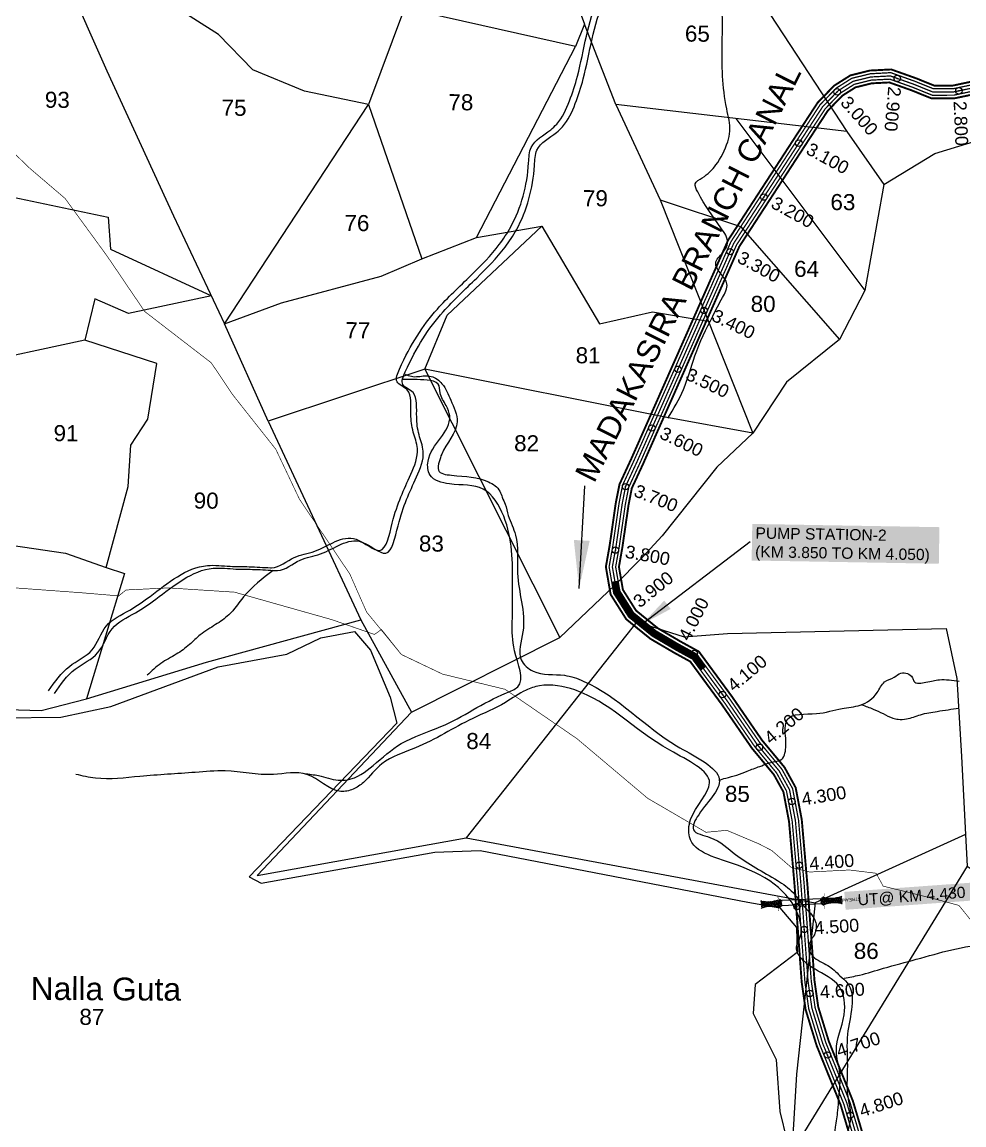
# Model space of a CAD drawing. Header units: inches. Extents: x 768179 to 777848, y 1567444 to 1579928.
# Drawn here: x 774635 to 776100, y 1573112 to 1574827 of the extents above; entities that cross this region are included whole.
import ezdxf
from ezdxf.enums import TextEntityAlignment as Align

# ---------------------------------------------------------------- set-up
doc = ezdxf.new("R2010")
doc.units = ezdxf.units.IN
doc.header["$MEASUREMENT"] = 0
doc.header["$PDMODE"] = 32
doc.header["$PDSIZE"] = 10
doc.linetypes.add('HIDDEN2', pattern=[0.1875, 0.125, -0.0625])
for name, color, linetype in [('CANAL1', 242, 'Continuous'), ('CSMark', 72, 'Continuous'), ('HILLLS', 24, 'Continuous'), ('PLOT', 7, 'Continuous'), ('PLOT NO', 7, 'Continuous'), ('ROADS', 6, 'Continuous'), ('STREAM', 4, 'Continuous'), ('STRUCTURE', 5, 'Continuous'), ('TANKS-STREAM', 4, 'Continuous'), ('TEXT', 7, 'Continuous'), ('VILLAGE STONES', 1, 'Continuous')]:
    doc.layers.add(name, color=color, linetype=linetype)
doc.styles.get("Standard").update_dxf_attribs({"font": 'arial.ttf'})
doc.linetypes.add('DOTS', pattern='A,1e-06,-3,["●",Standard,S=3,R=0,X=-1.25,Y=-1.25],-3', length=6.000001)
doc.dimstyles.get("Standard").update_dxf_attribs({"dimtxt": 0.18, "dimasz": 20, "dimexe": 0.18, "dimexo": 0.0625, "dimgap": 0.09, "dimtad": 0, "dimtih": 1, "dimtoh": 1, "dimdec": 4, "dimzin": 0, "dimdsep": 46, "dimtxsty": 'Standard', "dimcen": 0.09, "dimadec": 0, "dimazin": 0, "dimtfac": 1, "dimtdec": 4, "dimtofl": 0, "dimtmove": 0, "dimatfit": 3, "dimfxl": 1, "dimtolj": 1, "dimtzin": 0, "dimarcsym": 0})

# ---------------------------------------------------------------- blocks, each defined once
blk = doc.blocks.new('UT')
at = {"layer": 'STRUCTURE'}
h = blk.add_hatch(dxfattribs=at)
h.set_pattern_fill('DASH', color=150, scale=8, angle=-39.6278, style=0)
h.set_pattern_definition([(320.372247933, (-4370.464, -6260.8811), (1.40800153113, 0.132407282), [1, -1])])
h.paths.add_polyline_path([(765163, 1700681.9), (765165.6, 1700680.6), (765167.2, 1700680.3), (765169.1, 1700680), (765172.4, 1700679.6), (765176.4, 1700679.3), (765179.5, 1700679.5), (765183.1, 1700679.9), (765187.7, 1700680.9), (765188.9, 1700681.2), (765193.1, 1700682.2), (765196.1, 1700680.2), (765196.1, 1700672.2), (765193.1, 1700670.2), (765190.5, 1700670.8), (765188.1, 1700671.3), (765185.5, 1700671.8), (765183.6, 1700672.1), (765181, 1700672.5), (765180.3, 1700672.5), (765178.5, 1700672.6), (765176.7, 1700672.6), (765174.6, 1700672.5), (765172.5, 1700672.3), (765170.4, 1700672), (765168.5, 1700671.7), (765166.1, 1700671.2), (765165, 1700670.8), (765163, 1700669.7)])
h.paths.add_polyline_path([(765259.1, 1700682.2), (765256.1, 1700680.2), (765256.1, 1700672.2), (765259.1, 1700670.2), (765261.9, 1700671), (765264.4, 1700671.6), (765266.4, 1700672), (765269.1, 1700672.5), (765272.7, 1700673), (765276.1, 1700673.1), (765278.6, 1700672.9), (765281.2, 1700672.7), (765283.9, 1700672.3), (765286.4, 1700671.9), (765288, 1700671.3), (765289.2, 1700670.6), (765289.1, 1700682.7), (765287.6, 1700681.8), (765285.7, 1700681.2), (765283, 1700680.7), (765281.2, 1700680.4), (765276.7, 1700679.9), (765272.7, 1700679.9), (765268.7, 1700680.3), (765264.8, 1700681), (765261.2, 1700681.7)])
at = {"layer": 'STRUCTURE', "color": 150, "const_width": 0.628}
for points in [[(765190.1, 1700688.2), (765190.1, 1700684.2), (765196.1, 1700680.2), (765256.1, 1700680.2), (765262.1, 1700684.2), (765262.1, 1700688.2)], [(765190.1, 1700664.2), (765190.1, 1700668.2), (765196.1, 1700672.2), (765256.1, 1700672.2), (765262.1, 1700668.2), (765262.1, 1700664.2)]]:
    blk.add_lwpolyline(points, dxfattribs=at)
at = {"layer": 'STRUCTURE', "color": 150}
for points in [[(765196.1, 1700680.2), (765256.1, 1700680.2)], [(765196.1, 1700672.2), (765256.1, 1700672.2)], [(765196.1, 1700672.2), (765256.1, 1700672.2)]]:
    blk.add_lwpolyline(points, dxfattribs=at)
at = {"layer": 'STRUCTURE', "color": 0}
blk.add_circle((765226.1, 1700676.2), 1.89, dxfattribs=at)
at = {"layer": 'STRUCTURE', "color": 150}
for points in [[(765163, 1700681.9), (765164.4, 1700681.1), (765167.9, 1700680.2), (765171.2, 1700679.8), (765176.1, 1700679.4), (765184.7, 1700680.3), (765193.1, 1700682.2)], [(765289.1, 1700682.7), (765287.8, 1700681.9), (765284.3, 1700680.9), (765280.9, 1700680.4), (765276.1, 1700679.8), (765267.4, 1700680.5), (765259.1, 1700682.2)], [(765289.2, 1700670.6), (765287.8, 1700671.4), (765284.2, 1700672.3), (765280.9, 1700672.7), (765276.1, 1700673.1), (765267.4, 1700672.2), (765259.1, 1700670.2)], [(765163, 1700669.7), (765164.3, 1700670.6), (765167.8, 1700671.6), (765171.2, 1700672.1), (765176, 1700672.6), (765184.7, 1700672), (765193.1, 1700670.2)]]:
    blk.add_spline(points, degree=3, dxfattribs=at)
at = {"layer": 'STRUCTURE', "color": 0}
blk.add_text('STREAM', height=5, dxfattribs=at).set_placement((765148.2, 1700675.8), align=Align.MIDDLE_CENTER)
for points in [[(765190.9, 1700676), (765164.2, 1700675.8)], [(765289.3, 1700676.7), (765265.4, 1700676.4)]]:
    blk.add_leader(points, dimstyle='Standard', override={"dimasz": 10, "dimgap": 0.09, "dimtad": 0}, dxfattribs=at)

msp = doc.modelspace()

# ---------------------------------------------------------------- linework, layer by layer
at = {"color": 2}
for p in [(775680, 1573845, 21), (775839.9, 1573451.3, 21)]:
    msp.add_point(p, dxfattribs=at)
at = {"layer": 'CANAL1', "color": 1, "const_width": 3}
for points in [[(776117, 1574735.6), (776082.2, 1574728.2), (776053.2, 1574728.2), (776025, 1574739.6), (775986.5, 1574753.3), (775953.3, 1574751.6), (775923, 1574744.1), (775897.7, 1574728.1), (775872, 1574701.6), (775837.7, 1574649.1), (775732.7, 1574487.6), (775582.5, 1574148.3), (775563.9, 1574108.1), (775558.2, 1574079.6), (775548.6, 1574013), (775542.7, 1573979.6), (775550.1, 1573936.7), (775574.4, 1573898.2), (775611.9, 1573867.8), (775649.3, 1573845.9), (775673.9, 1573832.4), (775723.4, 1573765), (775769.8, 1573697.6), (775803.9, 1573656.6), (775818.8, 1573629.6), (775827.5, 1573583.7), (775836.2, 1573483.5), (775847.2, 1573333.8), (775853.3, 1573291), (775870.5, 1573234.9), (775907.8, 1573142.7), (775934.2, 1573054)], [(776121.6, 1574716.1), (776084.3, 1574708.3), (776049.3, 1574708.2), (776017.9, 1574720.9), (775983.5, 1574733.1), (775956.2, 1574731.7), (775930.9, 1574725.5), (775910.4, 1574712.5), (775887.7, 1574689), (775854.5, 1574638.2), (775750.3, 1574478), (775600.7, 1574140.1), (775583, 1574101.9), (775578, 1574076.2), (775568.3, 1574009.8), (775563, 1573979.6), (775569.2, 1573944), (775589.6, 1573911.7), (775623.3, 1573884.3), (775659.2, 1573863.3), (775687.4, 1573847.8), (775739.7, 1573776.6), (775785.8, 1573709.6), (775820.5, 1573667.9), (775837.8, 1573636.4), (775847.3, 1573586.5), (775856.1, 1573485.1), (775867.1, 1573335.9), (775872.9, 1573295.4), (775889.4, 1573241.6), (775926.7, 1573149.3), (775953.9, 1573058)]]:
    msp.add_lwpolyline(points, dxfattribs=at)
at = {"layer": 'CANAL1', "color": 5, "const_width": 2}
for points in [[(776118.2, 1574730.7), (776082.7, 1574723.3), (776052.2, 1574723.2), (776023.2, 1574734.9), (775985.7, 1574748.3), (775954, 1574746.6), (775925, 1574739.5), (775900.9, 1574724.2), (775875.9, 1574698.5), (775841.9, 1574646.4), (775737.1, 1574485.2), (775587, 1574146.3), (775568.6, 1574106.5), (775563.2, 1574078.7), (775553.5, 1574012.2), (775547.7, 1573979.6), (775554.9, 1573938.5), (775578.2, 1573901.6), (775614.7, 1573872), (775651.8, 1573850.2), (775677.3, 1573836.2), (775727.5, 1573767.9), (775773.8, 1573700.6), (775808, 1573659.4), (775823.5, 1573631.3), (775832.4, 1573584.4), (775841.2, 1573483.9), (775852.2, 1573334.3), (775858.2, 1573292.1), (775875.2, 1573236.6), (775912.6, 1573144.4), (775939.1, 1573055)], [(776120.4, 1574721), (776083.7, 1574713.3), (776050.3, 1574713.2), (776019.6, 1574725.6), (775984.3, 1574738.2), (775955.5, 1574736.7), (775929, 1574730.2), (775907.3, 1574716.4), (775883.8, 1574692.2), (775850.3, 1574640.9), (775745.9, 1574480.4), (775596.1, 1574142.1), (775578.2, 1574103.4), (775573, 1574077), (775563.4, 1574010.6), (775557.9, 1573979.6), (775564.4, 1573942.2), (775585.8, 1573908.3), (775620.5, 1573880.2), (775656.7, 1573858.9), (775684.1, 1573843.9), (775735.6, 1573773.7), (775781.8, 1573706.6), (775816.3, 1573665.1), (775833.1, 1573634.7), (775842.3, 1573585.8), (775851.1, 1573484.7), (775862.1, 1573335.4), (775868, 1573294.3), (775884.6, 1573239.9), (775922, 1573147.7), (775949, 1573057)]]:
    msp.add_lwpolyline(points, dxfattribs=at)
at = {"layer": 'CANAL1', "color": 1, "linetype": 'HIDDEN2', "ltscale": 50, "const_width": 2}
msp.add_lwpolyline([(776119.3, 1574725.8), (776083.2, 1574718.3), (776051.2, 1574718.2), (776021.4, 1574730.3), (775985, 1574743.2), (775954.7, 1574741.6), (775927, 1574734.8), (775904.1, 1574720.3), (775879.8, 1574695.3), (775846.1, 1574643.7), (775741.5, 1574482.8), (775591.6, 1574144.2), (775573.4, 1574105), (775568.1, 1574077.9), (775558.5, 1574011.4), (775552.8, 1573979.6), (775559.6, 1573940.4), (775582, 1573905), (775617.6, 1573876.1), (775654.3, 1573854.6), (775680.7, 1573840.1), (775731.6, 1573770.8), (775777.8, 1573703.6), (775812.2, 1573662.2), (775828.3, 1573633), (775837.4, 1573585.1), (775846.1, 1573484.3), (775857.1, 1573334.8), (775863.1, 1573293.2), (775879.9, 1573238.3), (775917.3, 1573146), (775944, 1573056)], dxfattribs=at)
at = {"layer": 'CANAL1', "color": 96, "const_width": 10}
msp.add_lwpolyline([(775556.7, 1573957.3), (775559.6, 1573940.4), (775577.6, 1573911.9), (775582, 1573905), (775617.6, 1573876.1), (775657.3, 1573852.9), (775680.7, 1573840.1), (775694.5, 1573821.3)], dxfattribs=at)
at = {"layer": 'CSMark', "color": 3}
for p in [(775995.8, 1574739.4), (775902.3, 1574718.5), (776091.7, 1574720), (775842.8, 1574638.6), (775788.3, 1574554.8), (775735.8, 1574469.9), (775695.3, 1574378.4), (775654.8, 1574287), (775614.3, 1574195.6), (775573.3, 1574104.4), (775557.5, 1574005.7), (775577.6, 1573911.9), (775657.3, 1573852.9), (775724.1, 1573781), (775781.5, 1573699.1), (775831.8, 1573614.7), (775843.4, 1573515.5), (775851.2, 1573415.8), (775859.8, 1573316.2), (775887.2, 1573220.4), (775922.9, 1573127)]:
    msp.add_point(p, dxfattribs=at)
at = {"layer": 'HILLLS'}
msp.add_lwpolyline([(774511.1, 1573743.8), (774694.9, 1573745.8), (774772.8, 1573762.3), (774939.6, 1573824), (775046.8, 1573844), (775099.6, 1573869.2), (775151.9, 1573879.3), (775176.7, 1573850.3), (775207.3, 1573776.9), (775217.4, 1573736.6), (774988.2, 1573497.4), (775006.7, 1573487.6), (775276.6, 1573536), (775347.3, 1573538.7), (775763.7, 1573458.3), (775813.1, 1573449.1), (775839, 1573418.8), (775840.1, 1573379.7), (775774.7, 1573330.1), (775771.7, 1573284.9), (775807.7, 1573213.5), (775813.4, 1573132.6), (775834.9, 1573043.5)], dxfattribs=at)
at = {"layer": 'PLOT'}
for points in [[(775428.5, 1575042.1), (775509.4, 1574823.8)], [(775719.4, 1574959.5), (775917.6, 1574656.8), (775558.4, 1574698.6), (775509.4, 1574823.8), (775495.6, 1574788.8), (775229.4, 1574848.5), (775173.6, 1574698.6), (775074.3, 1574719.6), (774993.9, 1574752.9), (774940.5, 1574807.9), (774825, 1574881.4)], [(774703, 1574895.2), (774766.7, 1574751), (774870.4, 1574525.8), (774949.9, 1574357.7)], [(775173.6, 1574698.6), (775256.4, 1574459), (775341.6, 1574491.9), (775495.6, 1574788.8)], [(775917.6, 1574656.8), (775975, 1574574.3), (776054.2, 1574622.6), (776140.6, 1574649), (776259.1, 1574616.5), (776372, 1574593), (776416, 1574694.2), (776433.3, 1574748.1)], [(774280.1, 1574724.5), (774301.6, 1574634.3), (774485.5, 1574586), (774621, 1574554.9), (774768.8, 1574523.5), (774772.4, 1574474), (774929.4, 1574401.1), (774800.4, 1574373.7), (774748.2, 1574396.5), (774732.3, 1574332), (774549, 1574293), (774536.3, 1574025.5), (774702.4, 1574001), (774765.5, 1573978.5), (774799.9, 1574104.6), (774803.9, 1574168.9), (774830.3, 1574209.6), (774844.2, 1574296), (774732.3, 1574332)], [(774949.9, 1574357.7), (775173.6, 1574698.6)], [(775558.4, 1574698.6), (775627.2, 1574550.6), (775771, 1574187.4)], [(775744.9, 1574676.9), (775945.6, 1574409.5)], [(775975, 1574574.3), (775945.6, 1574409.5), (775905.8, 1574333.4), (775823.7, 1574267), (775771, 1574187.4), (775715.4, 1574134.9), (775630.3, 1574028.1), (775599, 1573994.4), (775556.8, 1573951.2), (775590.8, 1573894.3), (775664.4, 1573870.8), (775732, 1573876.2), (776072.1, 1573883.7), (776088.4, 1573805.9), (776095.7, 1573684.5), (776102, 1573563.2), (776104.6, 1573513.9), (776219.8, 1573437.3), (776217.9, 1573326.7), (776441.1, 1573065.5), (776478.9, 1573028.1), (776550.5, 1572982.7), (776670.7, 1572917.5)], [(775627.2, 1574550.6), (775752.2, 1574509.1), (775905.8, 1574333.4)], [(775771, 1574187.4), (775634.7, 1574212.3), (775261.4, 1574287.3), (775295.7, 1574371.2), (775443.3, 1574509.8)], [(775341.6, 1574491.9), (775443.3, 1574509.8), (775532.7, 1574357.9), (775615.2, 1574376.2), (775702, 1574361.7)], [(775261.4, 1574287.3), (775017.8, 1574206.3), (774949.9, 1574357.7), (775038.1, 1574390.1), (775193.2, 1574432), (775256.4, 1574459)], [(775261.4, 1574287.3), (775471.1, 1573869.6)], [(775017.8, 1574206.3), (775161.4, 1573897.2)], [(774765.5, 1573978.5), (774794.1, 1573969.4), (774735, 1573774.4)], [(775240.2, 1573753.4), (775471.1, 1573869.6), (775556.8, 1573951.2)], [(774558.6, 1573759.6), (774664.5, 1573756.5), (774735, 1573774.4), (774921.8, 1573831.3), (775161.4, 1573897.2), (775240.2, 1573753.4), (775000.5, 1573499.5), (775325.7, 1573558), (775867.9, 1573457.1), (775839.3, 1573190.8), (775831.9, 1573069.5)], [(775590.8, 1573894.3), (775325.7, 1573558)], [(776102, 1573563.2), (775867.9, 1573457.1)], [(776104.6, 1573513.9), (775831.9, 1573069.5)]]:
    msp.add_lwpolyline(points, dxfattribs=at)
at = {"layer": 'ROADS', "linetype": 'DOTS', "ltscale": 5, "const_width": 1.01}
for points in [[(774602.1, 1574642.8), (774646.9, 1574599.5), (774701.7, 1574552.7), (774767.2, 1574462.9), (774825.5, 1574376.9), (774929.2, 1574296.9), (774962.3, 1574247.5), (775029.4, 1574162.6), (775066.2, 1574084.9), (775144.5, 1573968.6), (775170.7, 1573909.2), (775224.6, 1573843.4), (775288.8, 1573812.8), (775386, 1573789.2), (775497.9, 1573712.3), (775607.8, 1573619.6), (775698.4, 1573566.8), (775730.7, 1573569.9), (775780.7, 1573548.8), (775800.6, 1573538.5), (775831, 1573512.2), (775859.7, 1573505), (775921.3, 1573508.2), (775962.9, 1573503.1), (775973.9, 1573483.1), (776051, 1573464), (776091.7, 1573453.1), (776202.6, 1573315.8)], [(775224.6, 1573843.4), (775193.7, 1573882.3), (775182.9, 1573874.5), (775116.4, 1573897.6), (774965.2, 1573940.3), (774862.6, 1573946.9), (774796.5, 1573943.7), (774785.1, 1573934.5), (774726.9, 1573939.4), (774571.3, 1573950.8), (774547.4, 1573965.4), (774463.2, 1573958.4), (774390.6, 1573951.4), (774342.7, 1573942.6), (774307.4, 1573934.1), (774255, 1573927.8), (774237.2, 1573928.7)]]:
    msp.add_lwpolyline(points, dxfattribs=at)
at = {"layer": 'STREAM'}
for points in [[(775639.2, 1574210.9), (775663.3, 1574255.7), (775681.1, 1574307.9), (775708.9, 1574369.7), (775724.1, 1574398.6), (775730.9, 1574419.8), (775713.5, 1574451.9), (775724.6, 1574468.8), (775732, 1574483.6), (775721.7, 1574506.8), (775685.5, 1574562.7), (775681.8, 1574575.5), (775692.5, 1574584.8), (775713.8, 1574604.8), (775732.1, 1574640.8), (775735.5, 1574657.1), (775730.6, 1574692.3), (775723.6, 1574794.1), (775722.7, 1574854.8), (775711.4, 1574936.3), (775713.7, 1575002.2)], [(775913.4, 1573339.8), (775936.9, 1573344.7), (775974.6, 1573355.4), (776025.4, 1573369.3), (776080.8, 1573384.1), (776137.8, 1573394.6), (776215.8, 1573400.9), (776238.4, 1573397.4), (776298, 1573337.7), (776385.3, 1573255.7), (776417.8, 1573229.2), (776435.9, 1573207.7), (776501.9, 1573141.9), (776517.7, 1573127.7), (776537.4, 1573108.8), (776549, 1573094.2), (776576.6, 1573070.6), (776588.7, 1573055.5), (776599, 1573040.5), (776633.1, 1572999)]]:
    msp.add_spline(points, degree=3, dxfattribs=at)
at = {"layer": 'TANKS-STREAM'}
for points in [[(774676.2, 1573786.8), (774708.5, 1573824.9), (774743.7, 1573850.5), (774765.8, 1573887.4), (774802.2, 1573912.5), (774834, 1573933.8), (774923, 1573981.7), (774958.5, 1573980.5), (774987.9, 1573979.9), (775021, 1573978.3), (775022.9, 1573978.3), (775058.1, 1573994.2), (775089.9, 1574003.9), (775154.4, 1574022.5), (775191.3, 1574005.3), (775210.5, 1574047.8), (775239.4, 1574123.8), (775249.7, 1574163.8), (775243.1, 1574189.4), (775239.5, 1574216.7), (775239.2, 1574238.1), (775233.8, 1574254.9), (775218, 1574267.5), (775221.8, 1574287.2), (775280.7, 1574380.6), (775333, 1574433.1), (775377, 1574481.1), (775394.7, 1574508.3), (775422.6, 1574608.2), (775426.5, 1574632.1), (775456.9, 1574659.6), (775466.2, 1574668.3), (775486.1, 1574704.3), (775498.5, 1574742.8), (775531.9, 1574864.8), (775542.3, 1574883.8), (775564.2, 1574910.7), (775591.3, 1574925.4), (775624, 1574926.3), (775653.1, 1574929.6), (775658.8, 1574958.2), (775673.6, 1574979.4), (775682.6, 1574992.8), (775715.2, 1575012.4), (775733.8, 1575051), (775754.9, 1575080), (775799, 1575154.1), (775815.2, 1575162.6), (775853.6, 1575165.2), (775886.5, 1575170), (775893, 1575178.8), (775896.5, 1575196), (775895.6, 1575217.1), (775886.1, 1575241.6), (775873.3, 1575275.7), (775882.8, 1575296.8), (775899.6, 1575314.4), (775914.5, 1575326.3), (775933.9, 1575338.5), (776017.4, 1575422.9), (776053.5, 1575455.5), (776088.2, 1575489.5)], [(774685.2, 1573782.6), (774717.5, 1573820.7), (774752.7, 1573846.2), (774774.8, 1573883.2), (774811.2, 1573908.3), (774843, 1573929.6), (774932, 1573977.5), (774967.5, 1573976.3), (774996.9, 1573975.7), (775030, 1573974.1), (775031.9, 1573974.1), (775067.1, 1573990), (775098.9, 1573999.7), (775163.4, 1574018.3), (775200.3, 1574001.1), (775219.5, 1574043.6), (775248.3, 1574119.6), (775258.7, 1574159.6), (775252.1, 1574185.2), (775248.5, 1574212.5), (775248.2, 1574233.9), (775242.8, 1574250.7), (775226.9, 1574263.3), (775230.8, 1574283), (775289.7, 1574376.4), (775342, 1574428.9), (775385.9, 1574476.9), (775403.7, 1574504.1), (775431.6, 1574604), (775435.5, 1574627.9), (775465.9, 1574655.4), (775475.2, 1574664.1), (775495.1, 1574700.1), (775507.5, 1574738.6), (775540.8, 1574860.6), (775551.3, 1574879.6), (775573.1, 1574906.5), (775600.3, 1574921.2), (775633, 1574922.1), (775662.1, 1574925.4), (775667.8, 1574954), (775682.6, 1574975.2), (775691.6, 1574988.6), (775724.2, 1575008.2), (775742.8, 1575046.8), (775763.8, 1575075.8), (775808, 1575149.8), (775824.2, 1575158.4), (775862.6, 1575161), (775895.5, 1575165.8), (775902, 1575174.6), (775905.5, 1575191.8), (775904.6, 1575212.9), (775895.1, 1575237.4), (775882.2, 1575271.5), (775891.7, 1575292.6), (775908.5, 1575310.2), (775923.5, 1575322.1), (775942.8, 1575334.3), (776026.4, 1575418.7), (776062.5, 1575451.3), (776097.2, 1575485.3)], [(775073.9, 1573658.2), (775096, 1573654.9), (775126.5, 1573647.9), (775140.7, 1573648.4), (775180.8, 1573670.8), (775224.6, 1573704.7), (775286.3, 1573731.2), (775388.2, 1573783.7), (775405.6, 1573793), (775400.6, 1573849.1), (775397.2, 1573893.8), (775397.5, 1573950.6), (775383.8, 1574058.4), (775351.9, 1574100.6), (775299.5, 1574108.7), (775269.3, 1574122.5), (775266.1, 1574143.9), (775299.8, 1574214.3), (775294.4, 1574230.5), (775284.9, 1574250.4), (775281.9, 1574263.9), (775265, 1574269.9), (775225.7, 1574271.3)], [(775230.6, 1574279.5), (775240.2, 1574276), (775261.4, 1574276.7), (775271, 1574275.9), (775287.8, 1574264.5), (775301.6, 1574238.9), (775311.4, 1574205.4), (775287.4, 1574154.9), (775283.5, 1574143.2), (775282.3, 1574129.9), (775302.5, 1574122.2), (775360.3, 1574111.8), (775377.9, 1574097.3), (775381.6, 1574087.8), (775386, 1574077.4), (775391, 1574059.4), (775402.3, 1574029.1), (775405.3, 1573969.8), (775411.6, 1573925.1), (775413.7, 1573878.5), (775411.1, 1573835), (775429.5, 1573817.5), (775478.3, 1573811), (775507.6, 1573802.1), (775652.7, 1573701.2), (775693.1, 1573677.9), (775718.3, 1573652.9), (775687, 1573594.2), (775679, 1573570.8), (775704.6, 1573558.8), (775744.2, 1573532.5), (775809.4, 1573491.9), (775833.7, 1573473.2), (775848.8, 1573454), (775869.1, 1573426.1), (775866.9, 1573407.5), (775858.3, 1573391.4), (775864.6, 1573374.1), (775887.9, 1573359.7), (775906.7, 1573343.7), (775917.9, 1573332.7), (775918.5, 1573252.8), (775918.2, 1573204), (775920, 1573148.3), (775922.3, 1573138), (775913.4, 1573083.5), (775896.4, 1573030.7), (775881.5, 1573002.7), (775865.4, 1572989.2), (775858.2, 1572982), (775863.5, 1572963.9), (775864.8, 1572941.5), (775881.1, 1572931.5), (775892, 1572920.9), (775896, 1572898.6), (775889.3, 1572869.3), (775888.9, 1572856.8), (775889.4, 1572824.7), (775907.3, 1572788.1), (775914.4, 1572771.3), (775926.3, 1572753.8), (775947.8, 1572745.2), (775967.2, 1572687.6), (775976.5, 1572641), (775980.2, 1572611.7), (775986.4, 1572576.3), (775994.5, 1572546.9), (775992.1, 1572513.3), (775982.7, 1572451.1), (775983, 1572423.1), (775988, 1572386.4), (775992.6, 1572360.1), (775993.7, 1572339.8)], [(775025.1, 1573974), (774979.2, 1573932.8), (774956.2, 1573905), (774935.8, 1573889.9), (774912, 1573874), (774895, 1573858.8), (774874.6, 1573843.7), (774850.8, 1573829.5), (774829.5, 1573811)], [(775718.1, 1573647.8), (775729, 1573651.1), (775746.6, 1573655.9), (775762.5, 1573662.1), (775782.1, 1573669.3), (775805.9, 1573677.1), (775816.2, 1573680.3), (775821.2, 1573689.9), (775822.3, 1573713), (775824.8, 1573742.1), (775870.1, 1573751.4), (775909.9, 1573759.4), (775938.3, 1573764.6), (775964.7, 1573784.1), (775976.1, 1573800.6), (775991, 1573808.1), (776001.3, 1573814.3), (776019.4, 1573807.3), (776021.7, 1573802), (776040.5, 1573800.2), (776061.4, 1573804.1), (776092.1, 1573801.9)], [(775338.2, 1572916.3), (775361.9, 1572911.7), (775390.6, 1572904.5), (775425, 1572895.9), (775482.5, 1572889.5), (775511.2, 1572888.6), (775555.5, 1572887), (775615.1, 1572957.6), (775643.6, 1572962.6), (775659.4, 1572963.1), (775670.5, 1572967.5), (775693.1, 1572992.2), (775719.5, 1573006.4), (775741.8, 1573017.6), (775773.5, 1573022.6), (775854.7, 1573007.1), (775891.1, 1573065.6), (775899.9, 1573108.2), (775903.4, 1573134), (775905, 1573154.1), (775906.6, 1573191.9), (775901.1, 1573227.3), (775913.3, 1573283), (775905.3, 1573327.2), (775868, 1573353.8), (775847.7, 1573369.4), (775839.1, 1573385.3), (775845.7, 1573406.7), (775845, 1573427.9), (775748.7, 1573515.1), (775672.7, 1573559.7), (775674.4, 1573586.5), (775704, 1573643.7), (775642.4, 1573694.3), (775494.3, 1573788.2), (775439.4, 1573794.6), (775418.5, 1573788), (775386.5, 1573768.7), (775335.6, 1573743.9), (775246.7, 1573698.1), (775194.4, 1573673.3), (775165.7, 1573644.5), (775149.5, 1573633.8), (775130.3, 1573630.5), (775077.9, 1573656.7), (775025.6, 1573656.7), (774950.6, 1573662.2), (774904.2, 1573660), (774818.1, 1573653.7), (774748.9, 1573651.1), (774718.6, 1573656.8)], [(775940.8, 1573765.1), (775958.3, 1573758.4), (775973.8, 1573751.4), (775989, 1573744.4), (775997.2, 1573742.7), (776010.1, 1573743.2), (776032, 1573749.7), (776057.8, 1573754.9), (776091.9, 1573760)]]:
    msp.add_spline(points, degree=3, dxfattribs=at)

# ---------------------------------------------------------------- block references
at = {"layer": 'STRUCTURE', "color": 0, "rotation": 182.7595503957138}
msp.add_blockref('UT', (1458307.1, 3309003.6), dxfattribs=at)

# ---------------------------------------------------------------- texts
msp.add_text('UT', height=10).set_placement((775840, 1573451, 6))
at = {"layer": 'CSMark', "color": 1}
for s, rotation, p in [('2.900', 264.9594, (775991.9, 1574726.6)), ('3.000', 311.6606, (775913.6, 1574707.4)), ('2.800', 272.399, (776093.4, 1574704.3)), ('3.100', 331.1684, (775857.1, 1574631.9)), ('3.200', 331.1684, (775802.6, 1574548.1)), ('3.300', 331.1684, (775750.1, 1574463.2)), ('3.400', 334.1477, (775709.9, 1574372.5)), ('3.500', 334.1477, (775669.5, 1574281)), ('3.600', 334.1477, (775629, 1574189.6)), ('3.700', 338.1413, (775588.3, 1574099.5)), ('3.800', 349.7654, (775573.2, 1574003.9)), ('3.900', 39.0116, (775589.2, 1573922.6)), ('4.000', 63.2274, (775663.5, 1573867.4)), ('4.100', 40.1077, (775735.5, 1573791.9)), ('4.200', 40.1077, (775792.9, 1573710.1)), ('4.300', 9.2427, (775847.2, 1573618.2)), ('4.400', 4.6291, (775859.1, 1573517.8)), ('4.500', 3.9786, (775866.8, 1573417.9)), ('4.600', 3.9786, (775875.5, 1573318.3)), ('4.700', 18.032, (775901.9, 1573226.2)), ('4.800', 18.032, (775937.6, 1573132.9))]:
    msp.add_text(s, height=20, rotation=rotation, dxfattribs=at).set_placement(p, align=Align.MIDDLE_LEFT)
at = {"layer": 'PLOT NO'}
for s, p in [('65', (775685, 1574809)), ('93', (774689.7, 1574706.1)), ('78', (775317.2, 1574702.3)), ('75', (774964.5, 1574693.7)), ('79', (775526.4, 1574553)), ('63', (775911.3, 1574547)), ('76', (775155.6, 1574514.4)), ('64', (775854.8, 1574443.1)), ('80', (775787.3, 1574388.6)), ('77', (775157.1, 1574347.7)), ('81', (775515.1, 1574308.7)), ('91', (774703.3, 1574187.6)), ('82', (775419.4, 1574171.9)), ('90', (774921.2, 1574082.7)), ('83', (775271.4, 1574015.9)), ('84', (775345, 1573708.7)), ('85', (775747.2, 1573626.6)), ('86', (775947.6, 1573382.3)), ('87', (774743.4, 1573279.7))]:
    msp.add_text(s, height=25, rotation=359.6804, dxfattribs=at).set_placement(p, align=Align.MIDDLE_CENTER)
at = {"layer": 'STRUCTURE', "color": 5, "char_height": 17.409, "attachment_point": 1, "bg_fill": 1, "box_fill_scale": 1.3, "bg_fill_color": 7, "bg_fill_true_color": 16777215, "bg_fill_transparency": 4390977}
for s, insert, width, rotation in [('{\\C1;PUMP STATION-2\\P(KM 3.850 TO KM 4.050)}', (775775.5, 1574041.1), 280.662, 359.0074), ('\\pi14.628;UT@ KM 4.430', (775919.1, 1573469.3), 194.145, 4.1499)]:
    msp.add_mtext(s, dxfattribs=dict(at, insert=insert, width=width, rotation=rotation))
at = {"layer": 'TEXT'}
msp.add_text('Nalla Guta ', height=35.441, rotation=359.6804, dxfattribs=at).set_placement((774648.1, 1573306.2))
at = {"layer": 'VILLAGE STONES'}
msp.add_text('MADAKASIRA BRANCH CANAL', height=35, rotation=63.2342, dxfattribs=at).set_placement((775524.5, 1574108.6))

# ---------------------------------------------------------------- leaders
msp.add_leader([(775501, 1573945.9), (775509.9, 1574105.6)], dimstyle='Standard', override={"dimasz": 75, "dimtfill": 2, "dimtfillclr": 5}, dxfattribs=at)
at = {"layer": 'VILLAGE STONES', "color": 5}
msp.add_leader([(775598.8, 1573890.3), (775767.1, 1574019.3)], dimstyle='Standard', override={"dimasz": 50, "dimtfill": 2, "dimtfillclr": 5}, dxfattribs=at)

doc.saveas('drawing.dxf')
